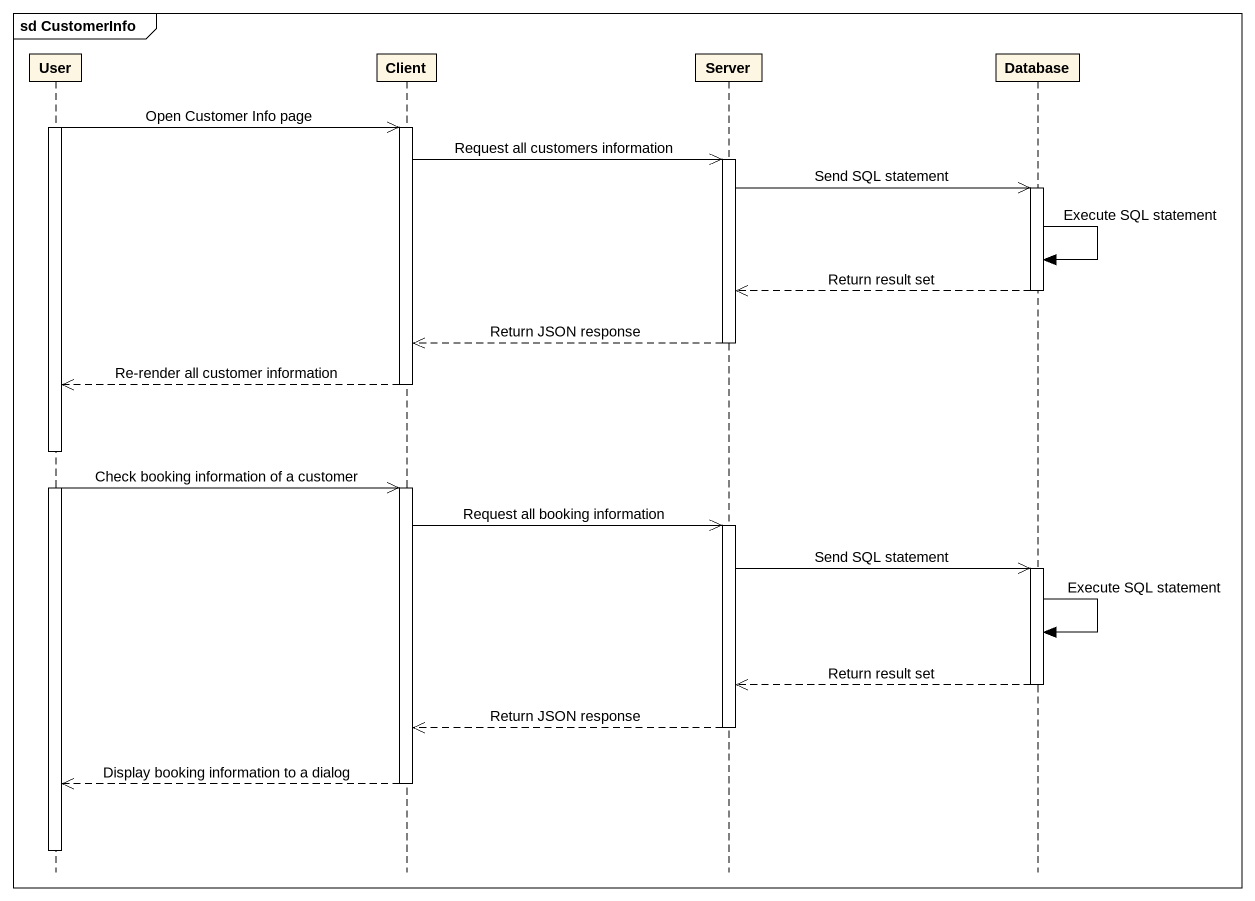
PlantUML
@startuml
mainframe sd CustomerInfo
hide footbox
participant User
participant Client
participant Server
participant "Database" as Database_

activate User
User ->> Client : Open Customer Info page
activate Client
Client ->> Server : Request all customers information
activate Server
Server ->> Database_ : Send SQL statement
activate Database_
Database_ -> Database_ : Execute SQL statement
Database_ -->> Server : Return result set
deactivate Database_
Server -->> Client : Return JSON response
deactivate Server
Client -->> User : Re-render all customer information
deactivate Client
User ->> Client : Check booking information of a customer
activate Client
Client ->> Server : Request all booking information
activate Server
Server ->> Database_ : Send SQL statement
activate Database_
Database_ -> Database_ : Execute SQL statement
Database_ -->> Server : Return result set
deactivate Database_
Server -->> Client : Return JSON response
deactivate Server
Client -->> User : Display booking information to a dialog
deactivate Client
deactivate User
@enduml
